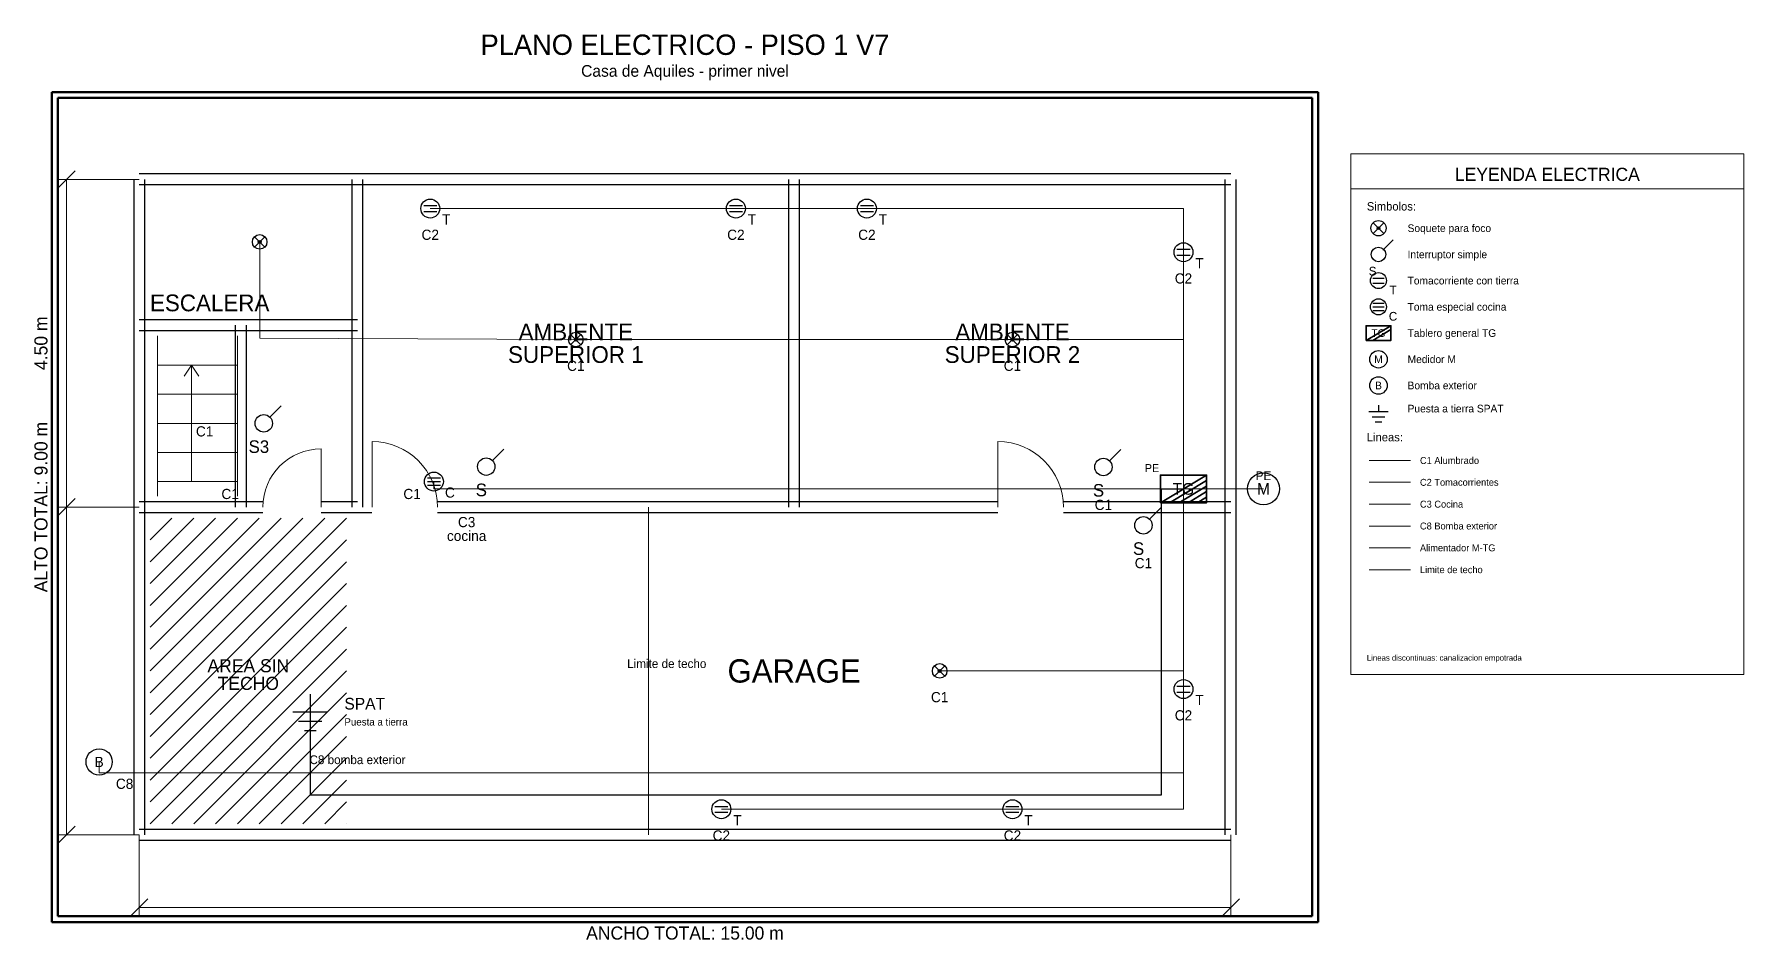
# Model space of a CAD drawing. Header units: metres. Extents: x -1.4 to 22.1, y -1.4 to 11.
import ezdxf
from ezdxf.enums import TextEntityAlignment as Align

# ---------------------------------------------------------------- set-up
doc = ezdxf.new("R2010")
doc.units = ezdxf.units.M
doc.linetypes.add('DASHED', pattern=[19.05, 12.7, -6.35])
for name, color, linetype, lineweight, true_color in [('ARQ_ANOTACIONES', 250, 'Continuous', 9, 0x555555), ('ARQ_ESCALERAS', 250, 'Continuous', 13, 0x555555), ('ARQ_MUROS', 7, 'Continuous', 30, 0xffffff), ('ARQ_PUERTAS', 7, 'Continuous', 18, 0xffffff), ('ARQ_TEXTOS', 47, 'Continuous', 13, 0x444444), ('ARQ_TRAMAS', 252, 'Continuous', 9, 0x999999), ('ELEC_CANALIZACION', 136, 'Continuous', 13, 0x004c4c), ('ELEC_CIRCUITO_C1', 42, 'Continuous', 18, 0xcc8a00), ('ELEC_CIRCUITO_C2', 156, 'Continuous', 18, 0x00264c), ('ELEC_CIRCUITO_C3', 142, 'Continuous', 18, 0x008cba), ('ELEC_CIRCUITO_C8', 94, 'Continuous', 18, 0x008000), ('ELEC_COTAS_REF', 251, 'Continuous', 9, 0x777777), ('ELEC_INTERRUPTORES', 112, 'Continuous', 25, 0x00a651), ('ELEC_LEYENDA', 7, 'Continuous', 18, 0xffffff), ('ELEC_LUMINARIAS', 40, 'Continuous', 25, 0xffb000), ('ELEC_MEDIDOR', 190, 'Continuous', 30, 0x8a2be2), ('ELEC_PUESTA_TIERRA', 3, 'Continuous', 25, 0x00ff00), ('ELEC_TABLERO', 12, 'Continuous', 35, 0xa50000), ('ELEC_TEXTOS', 7, 'Continuous', 13, 0xffffff), ('ELEC_TOMACORRIENTES', 152, 'Continuous', 25, 0x0052a5), ('MARCO', 7, 'Continuous', 50, 0xffffff)]:
    doc.layers.add(name, color=color, linetype=linetype, lineweight=lineweight, true_color=true_color)
doc.styles.add('textstyle0', font='')
doc.styles.add('textstyle1', font='')
doc.styles.add('textstyle10', font='')
doc.styles.add('textstyle11', font='')
doc.styles.add('textstyle12', font='')
doc.styles.add('textstyle13', font='')
doc.styles.add('textstyle14', font='')
doc.styles.add('textstyle15', font='')
doc.styles.add('textstyle16', font='')
doc.styles.add('textstyle17', font='')
doc.styles.add('textstyle18', font='')
doc.styles.add('textstyle19', font='')
doc.styles.add('textstyle2', font='')
doc.styles.add('textstyle20', font='')
doc.styles.add('textstyle21', font='')
doc.styles.add('textstyle22', font='')
doc.styles.add('textstyle23', font='')
doc.styles.add('textstyle24', font='')
doc.styles.add('textstyle25', font='')
doc.styles.add('textstyle26', font='')
doc.styles.add('textstyle27', font='')
doc.styles.add('textstyle28', font='')
doc.styles.add('textstyle29', font='')
doc.styles.add('textstyle3', font='')
doc.styles.add('textstyle30', font='')
doc.styles.add('textstyle31', font='')
doc.styles.add('textstyle32', font='')
doc.styles.add('textstyle33', font='')
doc.styles.add('textstyle34', font='')
doc.styles.add('textstyle35', font='')
doc.styles.add('textstyle36', font='')
doc.styles.add('textstyle37', font='')
doc.styles.add('textstyle38', font='')
doc.styles.add('textstyle39', font='')
doc.styles.add('textstyle4', font='')
doc.styles.add('textstyle40', font='')
doc.styles.add('textstyle41', font='')
doc.styles.add('textstyle42', font='')
doc.styles.add('textstyle43', font='')
doc.styles.add('textstyle44', font='')
doc.styles.add('textstyle45', font='')
doc.styles.add('textstyle46', font='')
doc.styles.add('textstyle47', font='')
doc.styles.add('textstyle48', font='')
doc.styles.add('textstyle49', font='')
doc.styles.add('textstyle5', font='')
doc.styles.add('textstyle50', font='')
doc.styles.add('textstyle51', font='')
doc.styles.add('textstyle52', font='')
doc.styles.add('textstyle53', font='')
doc.styles.add('textstyle54', font='')
doc.styles.add('textstyle55', font='')
doc.styles.add('textstyle56', font='')
doc.styles.add('textstyle57', font='')
doc.styles.add('textstyle58', font='')
doc.styles.add('textstyle59', font='')
doc.styles.add('textstyle6', font='')
doc.styles.add('textstyle60', font='')
doc.styles.add('textstyle61', font='')
doc.styles.add('textstyle62', font='')
doc.styles.add('textstyle63', font='')
doc.styles.add('textstyle64', font='')
doc.styles.add('textstyle65', font='')
doc.styles.add('textstyle66', font='')
doc.styles.add('textstyle67', font='')
doc.styles.add('textstyle68', font='')
doc.styles.add('textstyle69', font='')
doc.styles.add('textstyle7', font='')
doc.styles.add('textstyle70', font='')
doc.styles.add('textstyle71', font='')
doc.styles.add('textstyle72', font='')
doc.styles.add('textstyle73', font='')
doc.styles.add('textstyle74', font='')
doc.styles.add('textstyle75', font='')
doc.styles.add('textstyle8', font='')
doc.styles.add('textstyle9', font='')
doc.styles.get('textstyle0').set_extended_font_data('textstyle72')
doc.styles.get('textstyle1').set_extended_font_data('textstyle32')
doc.styles.get('textstyle10').set_extended_font_data('textstyle35')
doc.styles.get('textstyle11').set_extended_font_data('textstyle22')
doc.styles.get('textstyle12').set_extended_font_data('textstyle51')
doc.styles.get('textstyle13').set_extended_font_data('textstyle52')
doc.styles.get('textstyle14').set_extended_font_data('textstyle6')
doc.styles.get('textstyle15').set_extended_font_data('textstyle66')
doc.styles.get('textstyle16').set_extended_font_data('textstyle20')
doc.styles.get('textstyle17').set_extended_font_data('textstyle62')
doc.styles.get('textstyle18').set_extended_font_data('textstyle23')
doc.styles.get('textstyle19').set_extended_font_data('textstyle38')
doc.styles.get('textstyle2').set_extended_font_data('textstyle4')
doc.styles.get('textstyle20').set_extended_font_data('textstyle49')
doc.styles.get('textstyle21').set_extended_font_data('textstyle57')
doc.styles.get('textstyle22').set_extended_font_data('textstyle71')
doc.styles.get('textstyle23').set_extended_font_data('textstyle10')
doc.styles.get('textstyle24').set_extended_font_data('textstyle44')
doc.styles.get('textstyle25').set_extended_font_data('textstyle0')
doc.styles.get('textstyle26').set_extended_font_data('textstyle21')
doc.styles.get('textstyle27').set_extended_font_data('textstyle17')
doc.styles.get('textstyle28').set_extended_font_data('textstyle8')
doc.styles.get('textstyle29').set_extended_font_data('textstyle0')
doc.styles.get('textstyle3').set_extended_font_data('textstyle68')
doc.styles.get('textstyle30').set_extended_font_data('textstyle31')
doc.styles.get('textstyle31').set_extended_font_data('textstyle46')
doc.styles.get('textstyle32').set_extended_font_data('textstyle5')
doc.styles.get('textstyle33').set_extended_font_data('textstyle14')
doc.styles.get('textstyle34').set_extended_font_data('textstyle24')
doc.styles.get('textstyle35').set_extended_font_data('textstyle40')
doc.styles.get('textstyle36').set_extended_font_data('textstyle15')
doc.styles.get('textstyle37').set_extended_font_data('textstyle13')
doc.styles.get('textstyle38').set_extended_font_data('textstyle59')
doc.styles.get('textstyle39').set_extended_font_data('textstyle56')
doc.styles.get('textstyle4').set_extended_font_data('textstyle3')
doc.styles.get('textstyle40').set_extended_font_data('textstyle29')
doc.styles.get('textstyle41').set_extended_font_data('textstyle30')
doc.styles.get('textstyle42').set_extended_font_data('textstyle12')
doc.styles.get('textstyle43').set_extended_font_data('textstyle0')
doc.styles.get('textstyle44').set_extended_font_data('textstyle16')
doc.styles.get('textstyle45').set_extended_font_data('textstyle55')
doc.styles.get('textstyle46').set_extended_font_data('textstyle42')
doc.styles.get('textstyle47').set_extended_font_data('textstyle36')
doc.styles.get('textstyle48').set_extended_font_data('textstyle18')
doc.styles.get('textstyle49').set_extended_font_data('textstyle60')
doc.styles.get('textstyle5').set_extended_font_data('textstyle70')
doc.styles.get('textstyle50').set_extended_font_data('textstyle69')
doc.styles.get('textstyle51').set_extended_font_data('textstyle45')
doc.styles.get('textstyle52').set_extended_font_data('textstyle37')
doc.styles.get('textstyle53').set_extended_font_data('textstyle34')
doc.styles.get('textstyle54').set_extended_font_data('textstyle65')
doc.styles.get('textstyle55').set_extended_font_data('textstyle58')
doc.styles.get('textstyle56').set_extended_font_data('textstyle48')
doc.styles.get('textstyle57').set_extended_font_data('textstyle39')
doc.styles.get('textstyle58').set_extended_font_data('textstyle47')
doc.styles.get('textstyle59').set_extended_font_data('textstyle67')
doc.styles.get('textstyle6').set_extended_font_data('textstyle1')
doc.styles.get('textstyle60').set_extended_font_data('textstyle41')
doc.styles.get('textstyle61').set_extended_font_data('textstyle61')
doc.styles.get('textstyle62').set_extended_font_data('textstyle26')
doc.styles.get('textstyle63').set_extended_font_data('textstyle73')
doc.styles.get('textstyle64').set_extended_font_data('textstyle54')
doc.styles.get('textstyle65').set_extended_font_data('textstyle33')
doc.styles.get('textstyle66').set_extended_font_data('textstyle11')
doc.styles.get('textstyle67').set_extended_font_data('textstyle25')
doc.styles.get('textstyle68').set_extended_font_data('textstyle28')
doc.styles.get('textstyle69').set_extended_font_data('textstyle27')
doc.styles.get('textstyle7').set_extended_font_data('textstyle63')
doc.styles.get('textstyle70').set_extended_font_data('textstyle50')
doc.styles.get('textstyle71').set_extended_font_data('textstyle9')
doc.styles.get('textstyle72').set_extended_font_data('textstyle19')
doc.styles.get('textstyle73').set_extended_font_data('textstyle7')
doc.styles.get('textstyle74').set_extended_font_data('textstyle53')
doc.styles.get('textstyle75').set_extended_font_data('textstyle43')
doc.styles.get('textstyle8').set_extended_font_data('textstyle64')
doc.styles.get('textstyle9').set_extended_font_data('textstyle2')

msp = doc.modelspace()

# ---------------------------------------------------------------- linework, layer by layer
at = {"layer": 'ARQ_ESCALERAS'}
for p, q in [((0.25, 4.65), (0.25, 6.85)), ((1.35, 4.65), (1.35, 6.85)), ((0.25, 6.45), (1.35, 6.45)), ((0.62, 6.3), (0.72, 6.45)), ((0.72, 4.85), (0.72, 6.45)), ((0.82, 6.3), (0.72, 6.45)), ((0.25, 6.05), (1.35, 6.05)), ((0.25, 5.65), (1.35, 5.65)), ((0.25, 5.25), (1.35, 5.25)), ((0.25, 4.85), (1.35, 4.85))]:
    msp.add_line(p, q, dxfattribs=at)
at = {"layer": 'ARQ_MUROS'}
for p, q in [((-0.075, 9), (-0.075, 0)), ((15, 9.075), (0, 9.075)), ((0.075, 9), (0.075, 0)), ((2.925, 4.5), (2.925, 9)), ((3.075, 4.5), (3.075, 9)), ((8.925, 4.5), (8.925, 9)), ((9.075, 4.5), (9.075, 9)), ((14.925, 0), (14.925, 9)), ((15.075, 0), (15.075, 9)), ((15, 8.925), (0, 8.925)), ((0, 7.075), (3, 7.075)), ((0, 6.925), (3, 6.925)), ((1.325, 4.5), (1.325, 7)), ((1.475, 4.5), (1.475, 7)), ((0, 4.575), (1.7, 4.575)), ((2.5, 4.575), (3, 4.575)), ((4.1, 4.575), (11.8, 4.575)), ((12.7, 4.575), (15, 4.575)), ((0, 4.425), (1.7, 4.425)), ((2.5, 4.425), (3.199, 4.425)), ((4.1, 4.425), (11.8, 4.425)), ((12.7, 4.425), (15, 4.425)), ((0, 0.075), (15, 0.075)), ((0, -0.075), (15, -0.075))]:
    msp.add_line(p, q, dxfattribs=at)
at = {"layer": 'ARQ_PUERTAS'}
for p, q in [((2.5, 4.5), (2.5, 5.3)), ((3.2, 4.5), (3.2, 5.4)), ((11.8, 4.5), (11.8, 5.4))]:
    msp.add_line(p, q, dxfattribs=at)
for centre, radius, start, end in [((2.5, 4.5), 0.8, 90, 180), ((3.2, 4.5), 0.9, 0, 90), ((11.8, 4.5), 0.9, 0, 90)]:
    msp.add_arc(centre, radius, start, end, dxfattribs=at)
at = {"layer": 'ARQ_TRAMAS'}
for p, q in [((0.15, 4.05), (0.45, 4.35)), ((0.15, 3.75), (0.75, 4.35)), ((0.15, 3.45), (1.05, 4.35)), ((0.15, 3.15), (1.35, 4.35)), ((0.15, 2.85), (1.65, 4.35)), ((0.15, 2.55), (1.95, 4.35)), ((0.15, 2.25), (2.25, 4.35)), ((0.15, 1.95), (2.55, 4.35)), ((0.15, 1.65), (2.85, 4.35)), ((0.15, 1.35), (2.85, 4.05)), ((0.15, 1.05), (2.85, 3.75)), ((0.15, 0.75), (2.85, 3.45)), ((0.15, 0.45), (2.85, 3.15)), ((0.15, 0.15), (2.85, 2.85)), ((0.45, 0.15), (2.85, 2.55)), ((0.75, 0.15), (2.85, 2.25)), ((1.05, 0.15), (2.85, 1.95)), ((1.35, 0.15), (2.85, 1.65)), ((1.65, 0.15), (2.85, 1.35)), ((1.95, 0.15), (2.85, 1.05)), ((2.25, 0.15), (2.85, 0.75)), ((2.55, 0.15), (2.85, 0.45)), ((2.85, 0.15), (2.85, 0.15))]:
    msp.add_line(p, q, dxfattribs=at)
at = {"layer": 'ELEC_CANALIZACION'}
msp.add_line((16.9, 3.94), (17.47, 3.94), dxfattribs=at)
at = {"layer": 'ELEC_CANALIZACION', "linetype": 'DASHED'}
msp.add_line((16.9, 3.64), (17.47, 3.64), dxfattribs=at)
for points in [[(15.45, 4.75), (14.35, 4.75)], [(7, 0), (7, 4.5)]]:
    msp.add_lwpolyline(points, dxfattribs=at)
at = {"layer": 'ELEC_CIRCUITO_C1', "linetype": 'DASHED'}
msp.add_line((16.9, 5.14), (17.47, 5.14), dxfattribs=at)
for points in [[(14.35, 4.75), (14.35, 6.8), (12, 6.8), (6, 6.8), (1.657, 6.822), (1.657, 8.142)], [(14.35, 4.75), (14.35, 2.25), (11, 2.25)]]:
    msp.add_lwpolyline(points, dxfattribs=at)
at = {"layer": 'ELEC_CIRCUITO_C2', "linetype": 'DASHED'}
msp.add_line((16.9, 4.84), (17.47, 4.84), dxfattribs=at)
for points in [[(14.35, 4.75), (14.35, 8), (14.35, 8.6), (10, 8.6), (8.2, 8.6), (4, 8.6)], [(14.35, 4.75), (14.35, 2), (14.35, 0.35), (12, 0.35), (8, 0.35)]]:
    msp.add_lwpolyline(points, dxfattribs=at)
at = {"layer": 'ELEC_CIRCUITO_C3', "linetype": 'DASHED'}
msp.add_line((16.9, 4.54), (17.47, 4.54), dxfattribs=at)
msp.add_lwpolyline([(14.35, 4.75), (10, 4.75), (8, 4.75), (4.05, 4.75), (4.05, 4.85)], dxfattribs=at)
at = {"layer": 'ELEC_CIRCUITO_C8', "linetype": 'DASHED'}
msp.add_line((16.9, 4.24), (17.47, 4.24), dxfattribs=at)
msp.add_lwpolyline([(14.35, 4.75), (14.35, 0.85), (8, 0.85), (3, 0.85), (-0.55, 0.85), (-0.55, 1)], dxfattribs=at)
at = {"layer": 'ELEC_COTAS_REF'}
for p, q in [((-1.12, 8.88), (-0.88, 9.12)), ((-1.12, 8.88), (-0.88, 9.12)), ((0, 9), (-1.1, 9)), ((0, 9), (-1.1, 9)), ((-1, 0), (-1, 9)), ((-1, 4.5), (-1, 9)), ((-1.12, 4.38), (-0.88, 4.62)), ((0, 4.5), (-1.1, 4.5)), ((-1.12, -0.12), (-0.88, 0.12)), ((0, 0), (-1.1, 0)), ((0, 0), (0, -1.1)), ((15, 0), (15, -1.1)), ((-0.12, -1.12), (0.12, -0.88)), ((14.88, -1.12), (15.12, -0.88)), ((0, -1), (15, -1))]:
    msp.add_line(p, q, dxfattribs=at)
at = {"layer": 'ELEC_INTERRUPTORES'}
for p, q in [((17.09, 8.03), (17.23, 8.17)), ((1.792, 5.73), (1.952, 5.89)), ((4.849, 5.136), (5.009, 5.296)), ((13.33, 5.13), (13.49, 5.29)), ((13.88, 4.33), (14.04, 4.49))]:
    msp.add_line(p, q, dxfattribs=at)
for centre, radius in [((17.03, 7.97), 0.1), ((1.712, 5.65), 0.12), ((4.769, 5.056), 0.12), ((13.25, 5.05), 0.12), ((13.8, 4.25), 0.12)]:
    msp.add_circle(centre, radius, dxfattribs=at)
at = {"layer": 'ELEC_LEYENDA'}
msp.add_line((16.65, 8.87), (22.05, 8.87), dxfattribs=at)
msp.add_lwpolyline([(16.65, 9.35), (22.05, 9.35), (22.05, 2.2), (16.65, 2.2), (16.65, 9.35)], dxfattribs=at)
at = {"layer": 'ELEC_LUMINARIAS'}
for p, q in [((16.956, 8.256), (17.104, 8.404)), ((16.956, 8.404), (17.104, 8.256)), ((17.017, 8.317), (17.043, 8.343)), ((17.017, 8.343), (17.043, 8.317)), ((1.585, 8.071), (1.727, 8.212)), ((1.585, 8.212), (1.727, 8.071)), ((1.642, 8.128), (1.67, 8.156)), ((1.642, 8.156), (1.67, 8.128)), ((5.929, 6.729), (6.071, 6.871)), ((5.929, 6.871), (6.071, 6.729)), ((5.986, 6.786), (6.014, 6.814)), ((5.986, 6.814), (6.014, 6.786)), ((11.929, 6.729), (12.071, 6.871)), ((11.929, 6.871), (12.071, 6.729)), ((11.986, 6.786), (12.014, 6.814)), ((11.986, 6.814), (12.014, 6.786)), ((10.929, 2.179), (11.071, 2.321)), ((10.929, 2.321), (11.071, 2.179)), ((10.986, 2.236), (11.014, 2.264)), ((10.986, 2.264), (11.014, 2.236))]:
    msp.add_line(p, q, dxfattribs=at)
for centre, radius in [((1.656, 8.142), 0.1), ((17.03, 8.33), 0.105), ((17.03, 8.33), 0.018), ((1.656, 8.142), 0.02), ((6, 6.8), 0.1), ((6, 6.8), 0.02), ((12, 6.8), 0.1), ((12, 6.8), 0.02), ((11, 2.25), 0.1), ((11, 2.25), 0.02)]:
    msp.add_circle(centre, radius, dxfattribs=at)
at = {"layer": 'ELEC_MEDIDOR'}
for centre, radius in [((17.03, 6.53), 0.12), ((15.45, 4.75), 0.22)]:
    msp.add_circle(centre, radius, dxfattribs=at)
at = {"layer": 'ELEC_PUESTA_TIERRA'}
for p, q in [((17.03, 5.9), (17.03, 5.812)), ((16.898, 5.812), (17.162, 5.812)), ((16.942, 5.74), (17.118, 5.74)), ((16.986, 5.669), (17.074, 5.669)), ((2.11, 1.69), (2.59, 1.69)), ((2.35, 1.85), (2.35, 1.69)), ((2.19, 1.56), (2.51, 1.56)), ((2.27, 1.43), (2.43, 1.43))]:
    msp.add_line(p, q, dxfattribs=at)
at = {"layer": 'ELEC_PUESTA_TIERRA', "linetype": 'DASHED'}
msp.add_lwpolyline([(2.35, 1.93), (2.35, 0.55), (14.05, 0.55), (14.05, 4.75), (14.35, 4.75)], dxfattribs=at)
at = {"layer": 'ELEC_TABLERO'}
for p, q in [((16.86, 6.79), (17.2, 6.99)), ((16.95, 6.79), (17.2, 6.94)), ((14.033, 4.56), (14.667, 4.94)), ((14.667, 4.56), (14.667, 4.94)), ((14.16, 4.56), (14.667, 4.864)), ((14.287, 4.56), (14.667, 4.788)), ((14.413, 4.56), (14.667, 4.712)), ((14.033, 4.56), (14.667, 4.56)), ((14.54, 4.56), (14.667, 4.636))]:
    msp.add_line(p, q, dxfattribs=at)
for points in [[(16.86, 6.79), (17.2, 6.79), (17.2, 6.99), (16.86, 6.99), (16.86, 6.79)], [(14.033, 4.56), (14.667, 4.56), (14.667, 4.94), (14.033, 4.94), (14.033, 4.56)]]:
    msp.add_lwpolyline(points, dxfattribs=at)
at = {"layer": 'ELEC_TOMACORRIENTES'}
for p, q in [((3.91, 8.64), (4.09, 8.64)), ((3.91, 8.56), (4.09, 8.56)), ((8.11, 8.64), (8.29, 8.64)), ((8.11, 8.56), (8.29, 8.56)), ((9.91, 8.64), (10.09, 8.64)), ((9.91, 8.56), (10.09, 8.56)), ((14.26, 8.04), (14.44, 8.04)), ((14.26, 7.96), (14.44, 7.96)), ((16.95, 7.645), (17.11, 7.645)), ((16.95, 7.575), (17.11, 7.575)), ((16.95, 7.3), (17.11, 7.3)), ((16.95, 7.25), (17.11, 7.25)), ((16.95, 7.2), (17.11, 7.2)), ((3.96, 4.9), (4.14, 4.9)), ((3.96, 4.85), (4.14, 4.85)), ((3.96, 4.8), (4.14, 4.8)), ((14.26, 2.04), (14.44, 2.04)), ((14.26, 1.96), (14.44, 1.96)), ((7.91, 0.39), (8.09, 0.39)), ((7.91, 0.31), (8.09, 0.31)), ((11.91, 0.39), (12.09, 0.39)), ((11.91, 0.31), (12.09, 0.31))]:
    msp.add_line(p, q, dxfattribs=at)
for centre, radius in [((4, 8.6), 0.13), ((8.2, 8.6), 0.13), ((10, 8.6), 0.13), ((14.35, 8), 0.13), ((17.03, 7.61), 0.11), ((17.03, 7.25), 0.11), ((17.03, 6.17), 0.12), ((4.05, 4.85), 0.13), ((14.35, 2), 0.13), ((-0.55, 1), 0.18), ((8, 0.35), 0.13), ((12, 0.35), 0.13)]:
    msp.add_circle(centre, radius, dxfattribs=at)
at = {"layer": 'MARCO'}
for p, q in [((16.2, 10.2), (-1.2, 10.2)), ((-1.2, 10.2), (-1.2, -1.2)), ((16.12, 10.12), (-1.12, 10.12)), ((-1.12, 10.12), (-1.12, -1.12)), ((16.12, -1.12), (16.12, 10.12)), ((16.2, -1.2), (16.2, 10.2)), ((-1.12, -1.12), (16.12, -1.12)), ((-1.2, -1.2), (16.2, -1.2))]:
    msp.add_line(p, q, dxfattribs=at)

# ---------------------------------------------------------------- texts
at = {"layer": 'ARQ_ANOTACIONES'}
for s, style, p in [('AREA SIN', 'textstyle73', (1.5, 2.321)), ('TECHO', 'textstyle46', (1.5, 2.079))]:
    msp.add_text(s, height=0.18, dxfattribs=dict(at, style=style)).set_placement(p, align=Align.MIDDLE_CENTER)
at = {"layer": 'ARQ_TEXTOS'}
for s, height, style, p in [('ESCALERA', 0.23, 'textstyle71', (0.969, 7.304)), ('AMBIENTE', 0.23, 'textstyle59', (6, 6.905)), ('AMBIENTE', 0.23, 'textstyle22', (12, 6.905)), ('SUPERIOR 1', 0.23, 'textstyle50', (6, 6.595)), ('SUPERIOR 2', 0.23, 'textstyle12', (12, 6.595)), ('GARAGE', 0.32, 'textstyle30', (9, 2.25))]:
    msp.add_text(s, height=height, dxfattribs=dict(at, style=style)).set_placement(p, align=Align.MIDDLE_CENTER)
at = {"layer": 'ELEC_COTAS_REF'}
for s, style, p in [('4.50 m', 'textstyle21', (-1.35, 6.75)), ('ALTO TOTAL: 9.00 m', 'textstyle6', (-1.35, 4.5))]:
    msp.add_text(s, height=0.18, rotation=90, dxfattribs=dict(at, style=style)).set_placement(p, align=Align.MIDDLE_CENTER)
at = {"layer": 'ELEC_COTAS_REF', "style": 'textstyle26'}
msp.add_text('ANCHO TOTAL: 15.00 m', height=0.18, dxfattribs=at).set_placement((7.5, -1.35), align=Align.MIDDLE_CENTER)
at = {"layer": 'ELEC_INTERRUPTORES'}
for s, height, style, p in [('S', 0.12, 'textstyle63', (16.95, 7.74)), ('S3', 0.1733, 'textstyle40', (1.645, 5.33)), ('S', 0.173, 'textstyle69', (4.702, 4.736)), ('S', 0.173, 'textstyle39', (13.183, 4.73)), ('S', 0.173, 'textstyle49', (13.733, 3.93))]:
    msp.add_text(s, height=height, dxfattribs=dict(at, style=style)).set_placement(p, align=Align.MIDDLE_CENTER)
at = {"layer": 'ELEC_PUESTA_TIERRA'}
for s, height, style, p in [('PE', 0.11, 'textstyle29', (13.82, 4.98)), ('SPAT', 0.16, 'textstyle25', (2.82, 1.72)), ('Puesta a tierra', 0.1, 'textstyle36', (2.82, 1.5))]:
    msp.add_text(s, height=height, dxfattribs=dict(at, style=style)).set_placement(p)
at = {"layer": 'ELEC_TEXTOS'}
for s, height, style, p in [('PLANO ELECTRICO - PISO 1 V7', 0.28, 'textstyle31', (7.5, 10.85)), ('Casa de Aquiles - primer nivel', 0.16, 'textstyle34', (7.5, 10.49)), ('LEYENDA ELECTRICA', 0.18, 'textstyle55', (19.35, 9.07)), ('C2', 0.14, 'textstyle35', (4, 8.24)), ('C2', 0.14, 'textstyle51', (8.2, 8.24)), ('C2', 0.14, 'textstyle3', (10, 8.24)), ('C2', 0.14, 'textstyle33', (14.35, 7.64)), ('TG', 0.105, 'textstyle67', (17.03, 6.89)), ('M', 0.105, 'textstyle57', (17.03, 6.53)), ('C1', 0.14, 'textstyle60', (6, 6.44)), ('C1', 0.14, 'textstyle20', (12, 6.44)), ('B', 0.105, 'textstyle16', (17.03, 6.17)), ('C1', 0.14, 'textstyle5', (0.9, 5.54)), ('PE', 0.12, 'textstyle14', (15.45, 4.93)), ('C1', 0.14, 'textstyle44', (1.25, 4.68)), ('C1', 0.14, 'textstyle68', (3.75, 4.68)), ('TG', 0.16, 'textstyle56', (14.35, 4.75)), ('M', 0.16, 'textstyle66', (15.45, 4.75)), ('C1', 0.14, 'textstyle74', (13.25, 4.53)), ('C3', 0.14, 'textstyle4', (4.5, 4.294)), ('cocina', 0.14, 'textstyle7', (4.5, 4.105)), ('C1', 0.14, 'textstyle54', (13.8, 3.73)), ('Limite de techo', 0.12, 'textstyle47', (7.25, 2.35)), ('C1', 0.14, 'textstyle62', (11, 1.89)), ('C2', 0.14, 'textstyle41', (14.35, 1.64)), ('B', 0.14, 'textstyle1', (-0.55, 1)), ('C8 bomba exterior', 0.12, 'textstyle0', (3, 1.03)), ('C8', 0.14, 'textstyle15', (-0.2, 0.7)), ('C2', 0.14, 'textstyle58', (8, -0.01)), ('C2', 0.14, 'textstyle27', (12, -0.01))]:
    msp.add_text(s, height=height, dxfattribs=dict(at, style=style)).set_placement(p, align=Align.MIDDLE_CENTER)
for s, height, style, p in [('Simbolos:', 0.115, 'textstyle2', (16.87, 8.63)), ('Soquete para foco', 0.105, 'textstyle13', (17.43, 8.33)), ('Interruptor simple', 0.105, 'textstyle45', (17.43, 7.97)), ('Tomacorriente con tierra', 0.105, 'textstyle17', (17.43, 7.61)), ('Toma especial cocina', 0.105, 'textstyle65', (17.43, 7.25)), ('Tablero general TG', 0.105, 'textstyle38', (17.43, 6.89)), ('Medidor M', 0.105, 'textstyle24', (17.43, 6.53)), ('Bomba exterior', 0.105, 'textstyle23', (17.43, 6.17)), ('Lineas:', 0.115, 'textstyle61', (16.87, 5.46)), ('C1 Alumbrado', 0.095, 'textstyle11', (17.6, 5.14)), ('C2 Tomacorrientes', 0.095, 'textstyle32', (17.6, 4.84)), ('C3 Cocina', 0.095, 'textstyle28', (17.6, 4.54)), ('C8 Bomba exterior', 0.095, 'textstyle18', (17.6, 4.24)), ('Alimentador M-TG', 0.095, 'textstyle37', (17.6, 3.94)), ('Limite de techo', 0.095, 'textstyle10', (17.6, 3.64)), ('Lineas discontinuas: canalizacion empotrada', 0.08, 'textstyle72', (16.87, 2.43))]:
    msp.add_text(s, height=height, dxfattribs=dict(at, style=style)).set_placement(p, align=Align.MIDDLE_LEFT)
at = {"layer": 'ELEC_TEXTOS', "style": 'textstyle43'}
msp.add_text('Puesta a tierra SPAT', height=0.105, dxfattribs=at).set_placement((17.43, 5.8))
at = {"layer": 'ELEC_TOMACORRIENTES'}
for s, height, style, p in [('T', 0.14, 'textstyle64', (4.22, 8.45)), ('T', 0.14, 'textstyle42', (8.42, 8.45)), ('T', 0.14, 'textstyle9', (10.22, 8.45)), ('T', 0.14, 'textstyle48', (14.57, 7.85)), ('T', 0.12, 'textstyle70', (17.23, 7.48)), ('C', 0.12, 'textstyle52', (17.23, 7.12)), ('C', 0.14, 'textstyle19', (4.27, 4.7)), ('T', 0.14, 'textstyle75', (14.57, 1.85)), ('T', 0.14, 'textstyle8', (8.22, 0.2)), ('T', 0.14, 'textstyle53', (12.22, 0.2))]:
    msp.add_text(s, height=height, dxfattribs=dict(at, style=style)).set_placement(p, align=Align.MIDDLE_CENTER)

doc.saveas('drawing.dxf')
